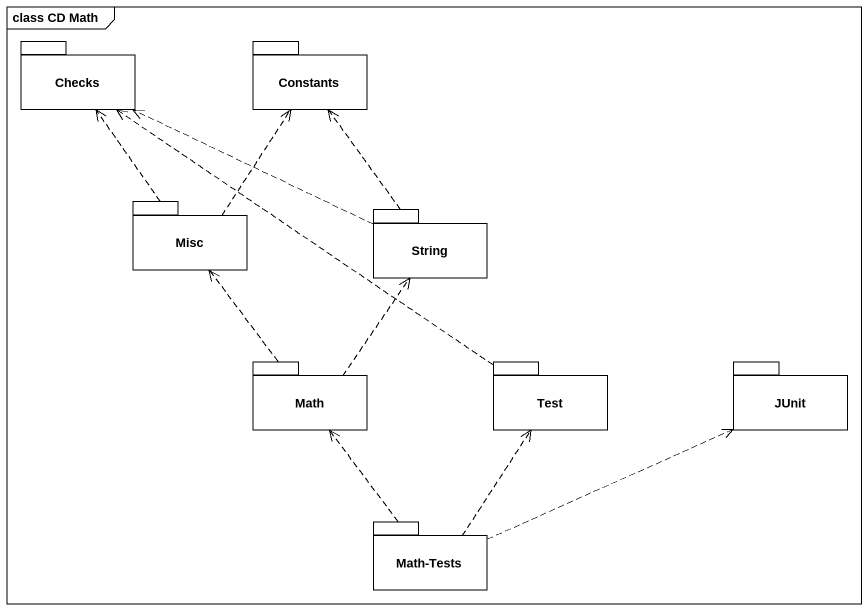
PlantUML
@startuml
mainframe class CD Math
package Checks {
}
package Constants {
}
package Misc {
}
package String {
}
package Math {
}
package Test {
}
package JUnit {
}
package "Math-Tests" as Math_Tests {
}
Misc .up.> Checks
Misc .up.> Constants
String .left.> Checks
String .up.> Constants
Math .up.> Misc
Math .up.> String
Test .up.> Checks
Math_Tests .up.> Math
Math_Tests .up.> Test
Math_Tests .right.> JUnit
@enduml
